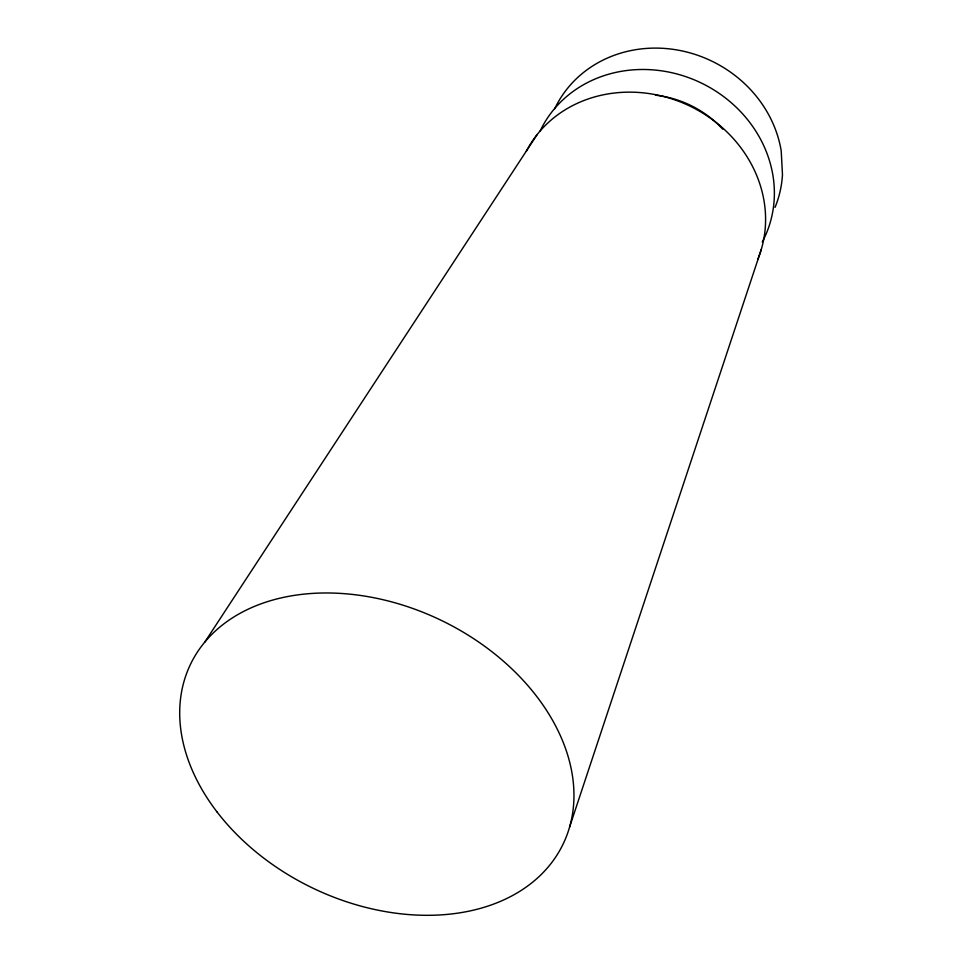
<?xml version="1.0" encoding="UTF-8"?>
<svg xmlns="http://www.w3.org/2000/svg" width="963" height="963" viewBox="0 0 963 963"><rect width="100%" height="100%" fill="white"/><g stroke="black" fill="none" stroke-linecap="round" stroke-linejoin="round"><path stroke-width="1.44" d="M569.566 827.121L761.264 249.501M204.77 642.128L537.161 134.543M526.34 151.251A127.838 114.741 25.8 0 1 688.413 105.388A127.838 114.741 25.8 0 1 757.749 259.468M655.478 95.193A98.551 89.246 25.8 0 1 722.744 129.174M539.99 131.305A124.191 112.49 25.8 0 1 702.737 83.721A124.191 112.49 25.8 0 1 762.251 242.026M554.664 108.879A120.748 110.324 25.8 0 1 678.638 50.245A120.748 110.324 25.8 0 1 781.21 150.854L782.474 174.724A120.748 110.324 25.8 0 1 775.046 207.382M217.084 812.014A206.84 148.471 25.8 0 0 556.722 855.469A206.84 148.471 25.8 0 0 356.695 594.941A206.84 148.471 25.8 0 0 217.084 812.014"/></g></svg>
